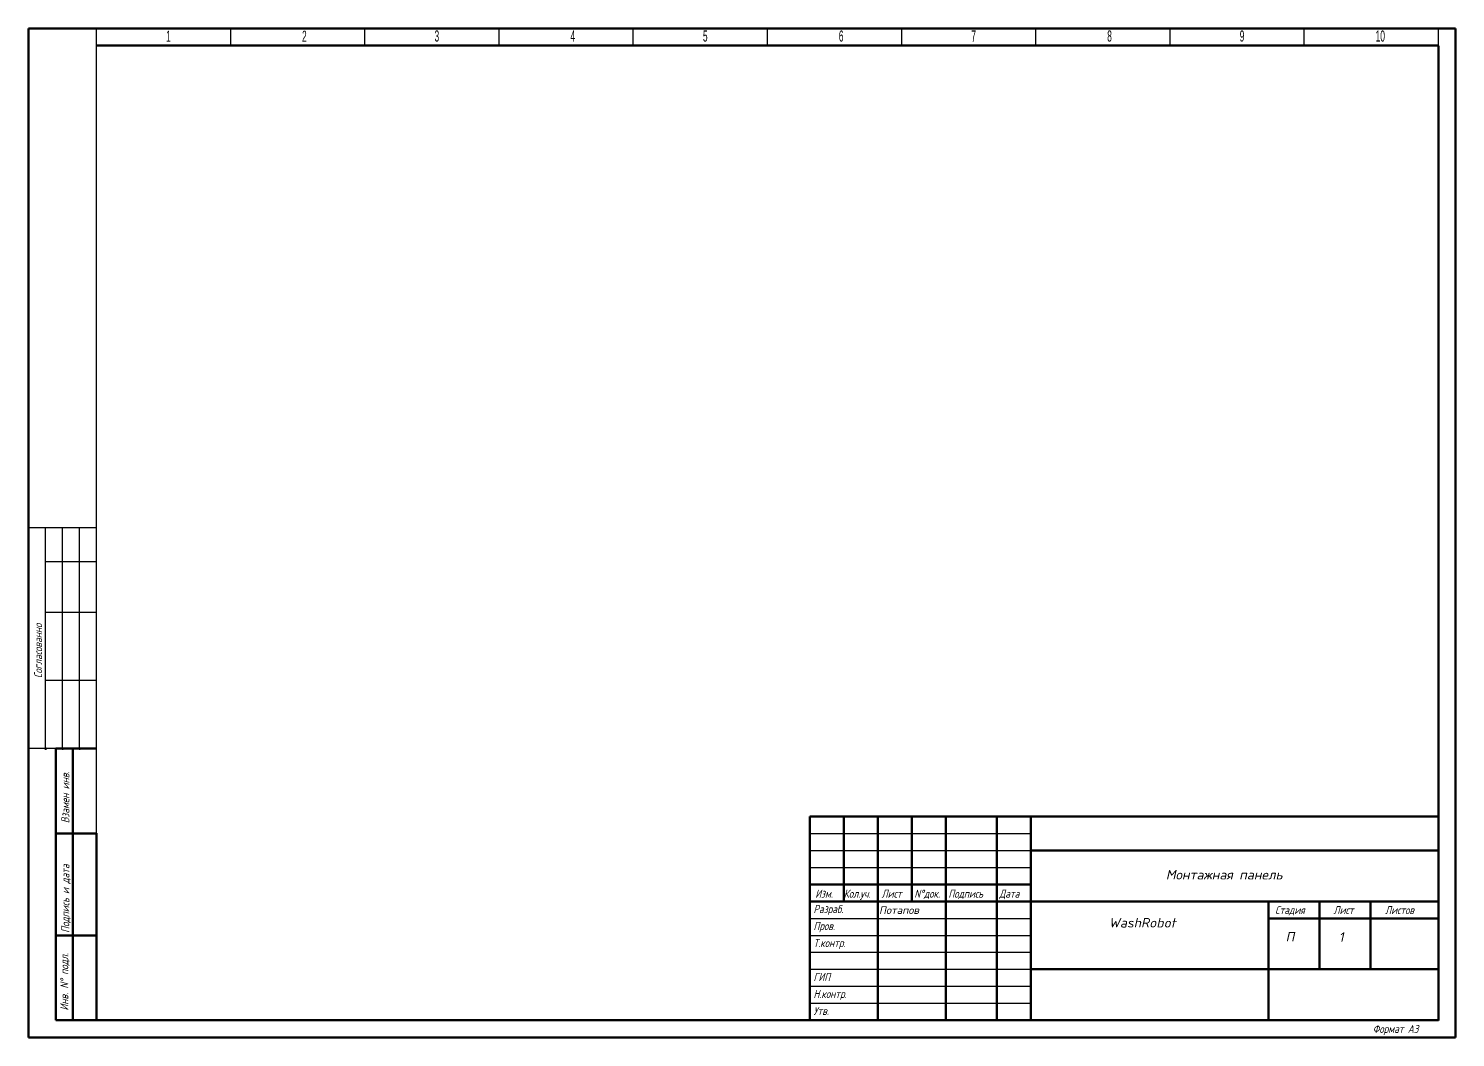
# Model space of a CAD drawing. Header units: millimetres. Extents: x 0 to 1371, y 0 to 812.
# Drawn here: x 0 to 420, y 0 to 297 of the extents above; entities that cross this region are included whole.
import ezdxf
from ezdxf.enums import TextEntityAlignment as Align

# ---------------------------------------------------------------- set-up
doc = ezdxf.new("R2010")
doc.units = ezdxf.units.MM
doc.linetypes.add('Caddy_Solid', pattern=[0])
doc.layers.add('TITLE', color=7, linetype='Continuous')
doc.layers.add('TOLSTAYA', color=7, linetype='Continuous', lineweight=30)
doc.layers.add('Штамп', color=7, linetype='Continuous', lineweight=20)
doc.styles.add('Caddy_Vectorfont1p', font='arial.ttf', dxfattribs={"width": 0.9})
doc.styles.add('RUS', font='simplex.shx', dxfattribs={"width": 0.8, "oblique": 15})
doc.styles.add('SIMPLEX', font='simplex')

# ---------------------------------------------------------------- blocks, each defined once
blk = doc.blocks.new('Shtamp_Z')
at = {"color": 16, "linetype": 'Caddy_Solid', "lineweight": 50, "true_color": 0x800000}
for p, q in [((400, 291.94), (-20, 291.94)), ((-20, 291.94), (-20, -5.06)), ((400, -5.06), (400, 291.94)), ((-20, -5.06), (400, -5.06))]:
    blk.add_line(p, q, dxfattribs=at)
at = {"linetype": 'Caddy_Solid', "lineweight": 25}
for p, q in [((0, 286.94), (0, 291.94)), ((39.5, 286.94), (39.5, 291.94)), ((79, 286.94), (79, 291.94)), ((118.5, 286.94), (118.5, 291.94)), ((158, 286.94), (158, 291.94)), ((197.5, 286.94), (197.5, 291.94)), ((237, 286.94), (237, 291.94)), ((276.5, 286.94), (276.5, 291.94)), ((316, 286.94), (316, 291.94)), ((355.5, 286.94), (355.5, 291.94)), ((395, 286.94), (395, 291.94))]:
    blk.add_line(p, q, dxfattribs=at)
at = {"linetype": 'Caddy_Solid'}
blk.add_line((0, 0), (0, 287), dxfattribs=at)
blk.add_line((0, 0), (0, 287), dxfattribs=at)
at = {"linetype": 'Caddy_Solid', "lineweight": 50}
for p, q in [((0, 286.94), (395, 286.94)), ((395, 286.88), (395, -0.06)), ((395, 0), (-12, 0))]:
    blk.add_line(p, q, dxfattribs=at)
at = {"layer": 'TOLSTAYA', "color": 5, "lineweight": 25, "ltscale": 10}
for p, q in [((0, 145), (-20, 145)), ((-15, 80), (-15, 145)), ((-10, 80), (-10, 145)), ((-5, 80), (-5, 145)), ((0, 135), (-15, 135)), ((0, 120), (-15, 120)), ((0, 100), (-15, 100)), ((0, 80), (-20, 80)), ((210, 55), (275, 55)), ((210, 50), (275, 50)), ((210, 45), (275, 45)), ((210, 30), (275, 30)), ((210, 25), (275, 25)), ((210, 20), (275, 20)), ((210, 15), (275, 15)), ((210, 10), (275, 10)), ((210, 5), (275, 5))]:
    blk.add_line(p, q, dxfattribs=at)
at = {"layer": 'Штамп', "color": 7, "linetype": 'ByBlock', "lineweight": 53, "ltscale": 3}
for p, q in [((-12, 80), (-12, 0)), ((-12, 80), (0, 80)), ((-12, 80), (0, 80)), ((-7, 0), (-7, 80)), ((210, 60), (395, 60)), ((210, 60), (210, 0)), ((220, 60), (220, 35)), ((230, 60), (230, 0)), ((240, 60), (240, 35)), ((250, 60), (250, 0)), ((265, 60), (265, 0)), ((275, 60), (275, 0)), ((-12, 55), (0, 55)), ((0, 55.12), (0, 0)), ((0, 55.12), (0, 0)), ((0, 55.12), (0, 0)), ((210, 55.12), (210, 0)), ((210, 55.12), (210, 0)), ((275, 50), (395, 50)), ((210, 40), (275, 40)), ((210, 35), (395, 35)), ((395, 35), (345, 35)), ((345, 35), (345, 0)), ((360, 35), (360, 15)), ((375, 35), (375, 15)), ((345, 30), (395, 30)), ((-12, 25), (0, 25)), ((275, 15), (395, 15)), ((-12, 0), (0, 0)), ((395, 0), (210, 0))]:
    blk.add_line(p, q, dxfattribs=at)
at = {"layer": 'Штамп', "color": 7, "linetype": 'ByBlock', "lineweight": 30, "ltscale": 3}
blk.add_line((210, 0), (395, 0), dxfattribs=at)
blk.add_line((210, 0), (395, 0), dxfattribs=at)
at = {"layer": 'Штамп', "color": 7, "linetype": 'ByBlock', "lineweight": 53, "ltscale": 3}
for p in [(-15, 80), (-10, 80), (-5, 80)]:
    blk.add_point(p, dxfattribs=at)
at = {"lineweight": 60, "style": 'Caddy_Vectorfont1p', "width": 0.54}
for s, height, p in [('1', 3.27, (20.5, 288.04)), ('2', 3.27, (60.5, 288.04)), ('3', 3.27, (99.5, 288.1)), ('4', 3.27, (139.5, 288.1)), ('5', 3.27, (178.5, 288.1)), ('6', 3.27, (218.5, 288.1)), ('7', 3.27, (257.5, 288.1)), ('8', 3.27, (297.5, 288.1)), ('9', 3.27, (336.5, 288.1)), ('10', 3.275, (376.5, 288.1))]:
    blk.add_text(s, height=height, dxfattribs=at).set_placement(p)
at = {"layer": 'TITLE', "color": 1, "style": 'SIMPLEX', "oblique": 13}
for tag, p, height in [('NЛИСТА', (380.93, 279.8), 2.8), ('ШИФР', (293.29, 53.24), 4), ('РАЗРАБОТАЛ', (230.34, 31.31), 2.24), ('ДАТА', (265.8, 31.15), 2.24), ('ПРОВЕРИЛ', (230.07, 26.04), 2.24), ('СТАДИЯ', (348.09, 23.19), 2.8), ('ЛИСТОВ', (377.21, 23.34), 2.8), ('Т.КОНТР', (230.3, 21.01), 2.24), ('ГИП', (230.3, 11.01), 2.24), ('Н.КОНТР', (230.3, 6.01), 2.24), ('УТВЕРДИЛ', (230.3, 0.89), 2.24)]:
    blk.add_attdef(tag, p, '', height=height, dxfattribs=at)
for tag, height, p in [('СХЕМА', 4, (376.74, 53.27)), ('ОБЪЕКТ1', 2.8, (294.36, 44.75)), ('ОБЪЕКТ2', 2.8, (294.36, 38.56)), ('СООРУЖЕНИЕ', 2.8, (307.84, 27.31)), ('ВИД', 2.8, (307.63, 20.02)), ('НАИМЕНОВАНИЕ_ЛИСТА1', 2.8, (303.56, 8.98)), ('ПРЕДПРИЯТИЕ', 2.8, (369.32, 6.7)), ('НАИМЕНОВАНИЕ_ЛИСТА2', 2.8, (304.04, 2.53))]:
    blk.add_attdef(tag, text='', height=height, dxfattribs=at).set_placement(p, align=Align.CENTER)
blk.add_attdef('ЛИСТ', text='', height=2.8, dxfattribs=at).set_placement((371.57, 23.13), align=Align.RIGHT)
at = {"layer": 'TITLE', "color": 1, "style": 'SIMPLEX'}
blk.add_attdef('CAD#', (-17.78, 7.12), '', height=1.25, rotation=90, dxfattribs=at)
at = {"layer": 'Штамп', "color": 7, "linetype": 'ByBlock', "lineweight": 30, "ltscale": 3, "style": 'RUS', "oblique": 15, "width": 0.8}
for s, p in [('Согласованно', (-16, 100.73)), ('Взамен инв.', (-8, 58)), ('Подпись и дата', (-8, 25.73)), ('Инв. N%%D подл.', (-8.3, 2.87))]:
    blk.add_text(s, height=2.3563, rotation=90, dxfattribs=at).set_placement(p)
for s, p in [('Изм.', (211.56, 36.09)), ('Кол.уч.', (219.96, 36.09)), ('Лист', (231.08, 36.09)), ('N%%Dдок.', (240.73, 36.09)), ('Подпись', (250.75, 36.09)), ('Дата', (265.71, 36.09)), ('Разраб.', (211.04, 31.57)), ('Стадия', (346.94, 31.27)), ('Лист', (364.1, 31.27)), ('Листов', (379.28, 31.27)), ('Пров.', (211.04, 26.57)), ('Т.контр.', (211.04, 21.57)), ('ГИП', (211.04, 11.57)), ('Н.контр.', (211.04, 6.57)), ('Утв.', (211.04, 1.57)), ('Формат А3', (375.65, -3.73))]:
    blk.add_text(s, height=2.356, dxfattribs=at).set_placement(p)

msp = doc.modelspace()

# ---------------------------------------------------------------- block references
ref = msp.add_blockref('Shtamp_Z', (20, 5.06118))
ref.add_attrib('СООРУЖЕНИЕ', 'WashRobot', dxfattribs={"layer": 'TITLE', "color": 1, "height": 2.8, "style": 'SIMPLEX', "oblique": 13}).set_placement((327.84489, 32.3671), align=Align.CENTER)
ref.add_attrib('РАЗРАБОТАЛ', 'Потапов', (250.33598, 36.3663), dxfattribs={"layer": 'TITLE', "color": 1, "height": 2.24, "style": 'SIMPLEX', "oblique": 13})
ref.add_attrib('ОБЪЕКТ2', 'Монтажная панель', dxfattribs={"layer": 'TITLE', "color": 1, "height": 2.8, "style": 'SIMPLEX', "oblique": 13}).set_placement((351.93127, 46.51101), align=Align.CENTER)
ref.add_attrib('ЛИСТ', '1', dxfattribs={"layer": 'TITLE', "color": 1, "height": 2.8, "style": 'SIMPLEX', "oblique": 13}).set_placement((387.12174, 28.1917), align=Align.RIGHT)
ref.add_attrib('СТАДИЯ', 'П', (369.99885, 28.25207), dxfattribs={"layer": 'TITLE', "color": 1, "height": 2.8, "style": 'SIMPLEX', "oblique": 13})

doc.saveas('drawing.dxf')
